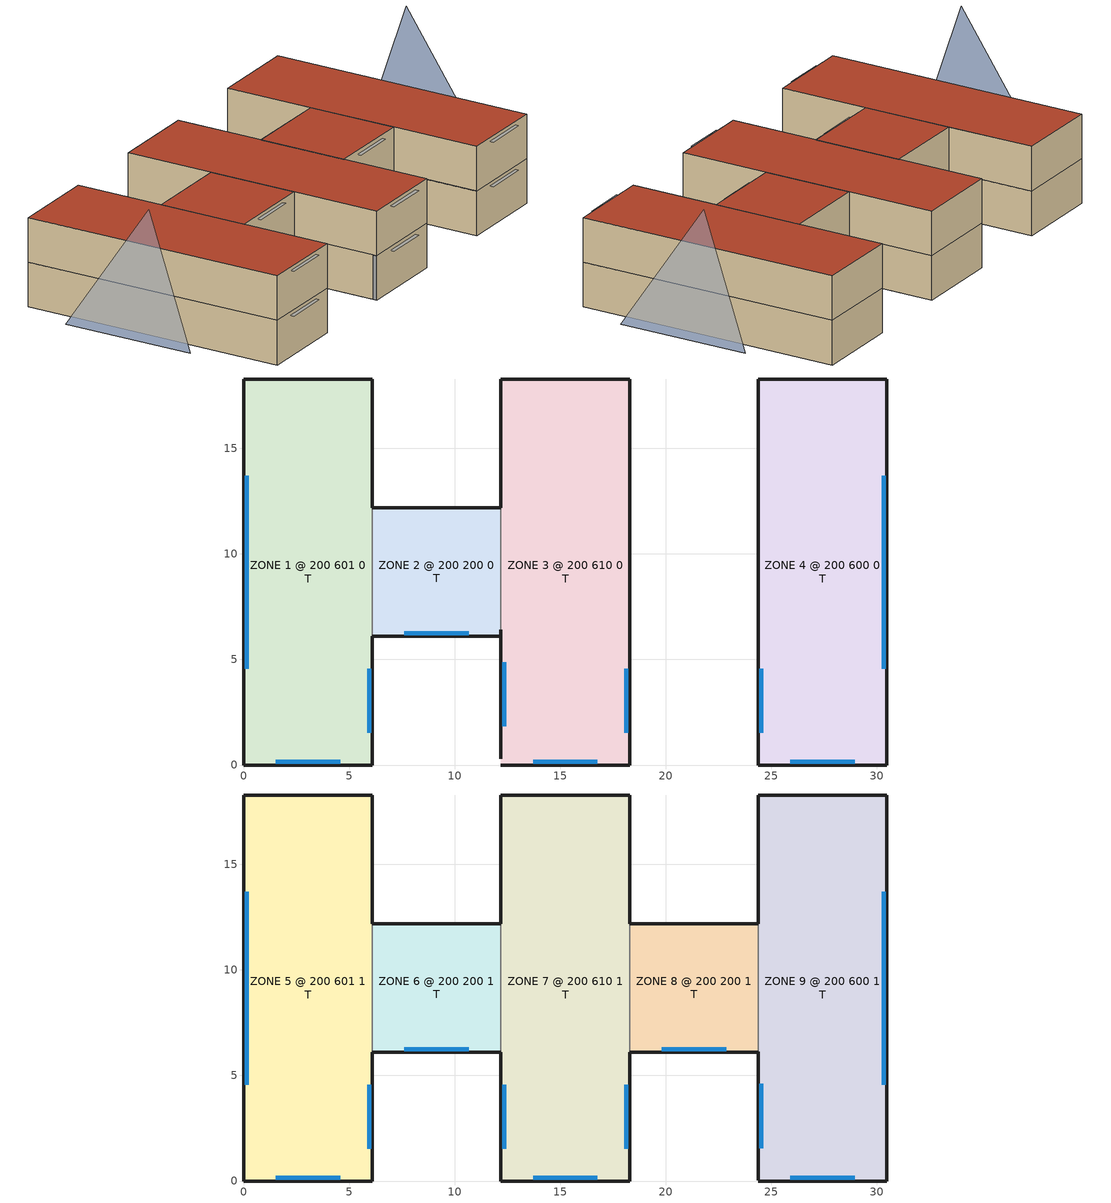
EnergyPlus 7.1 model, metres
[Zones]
ZONE 1 @ 200 601 0 T
 floor ground (SLAB FLOOR): 6.1,0 0,0 0,18.29 6.1,18.29 z0
 wall outside (EXTERIOR): 6.1,12.19 6.1,18.29 0,18.29 0,0 6.1,0 6.1,6.1 z0:3.05
 wall to ZONE 2 @ 200 200 0 T (INTERIOR): 6.1,6.1 6.1,12.19 z0:3.05
 window (SINGLE PANE HW WINDOW): 1.52,0.15 4.57,0.15 / 5.94,1.52 5.94,4.57 / 0.15,13.72 0.15,4.57 z0.3:2.74
ZONE 2 @ 200 200 0 T
 floor ground (SLAB FLOOR): 12.19,6.1 6.1,6.1 6.1,12.19 12.19,12.19 z0
 wall outside (EXTERIOR): 6.1,6.1 12.19,6.1 / 12.19,12.19 6.1,12.19 z0:3.05
 wall to ZONE 3 @ 200 610 0 T (INTERIOR): 12.19,6.1 12.19,12.19 z0:3.05
 window (SINGLE PANE HW WINDOW): 7.62,6.25 10.67,6.25 z0.3:2.74
ZONE 3 @ 200 610 0 T
 floor ground (SLAB FLOOR): 18.29,0 12.19,0 12.19,18.29 18.29,18.29 z0
 wall outside (EXTERIOR): 12.19,0 18.29,0 18.29,6.1 18.29,12.19 18.29,18.29 12.19,18.29 12.19,12.19 / 12.19,6.4 12.19,0.3 z0:3.05
 window (SINGLE PANE HW WINDOW): 13.72,0.15 16.76,0.15 / 18.14,1.52 18.14,4.57 / 12.34,4.88 12.34,1.83 z0.3:2.74
ZONE 4 @ 200 600 0 T
 floor ground (SLAB FLOOR): 30.48,0 24.38,0 24.38,18.29 30.48,18.29 z0
 wall outside (EXTERIOR): 24.38,0 30.48,0 30.48,18.29 24.38,18.29 24.38,12.19 24.38,6.1 24.38,0 z0:3.05
 window (SINGLE PANE HW WINDOW): 25.91,0.15 28.96,0.15 / 30.33,4.57 30.33,13.72 / 24.54,4.57 24.54,1.52 z0.3:2.74
ZONE 5 @ 200 601 1 T
 floor to ZONE 1 @ 200 601 0 T (FLOOR): 6.1,0 0,0 0,18.29 6.1,18.29 z3.05
 wall outside (EXTERIOR): 6.1,12.19 6.1,18.29 0,18.29 0,0 6.1,0 6.1,6.1 z3.05:6.1
 wall to ZONE 6 @ 200 200 1 T (INTERIOR): 6.1,6.1 6.1,12.22 z3.05:6.1
 window (SINGLE PANE HW WINDOW): 1.52,0.15 4.57,0.15 / 5.94,1.52 5.94,4.57 / 0.15,13.72 0.15,4.57 z3.35:5.79
 roof outside (ROOF31): 0,18.29 0,0 6.1,0 6.1,18.29 z6.1
ZONE 6 @ 200 200 1 T
 floor to ZONE 2 @ 200 200 0 T (FLOOR): 12.19,6.1 6.1,6.1 6.1,12.19 12.19,12.19 z3.05
 wall outside (EXTERIOR): 6.1,6.1 12.19,6.1 / 12.19,12.19 6.1,12.19 z3.05:6.1
 wall to ZONE 7 @ 200 610 1 T (INTERIOR): 12.19,6.1 12.19,12.19 z3.05:6.1
 window (SINGLE PANE HW WINDOW): 7.62,6.25 10.67,6.25 z3.35:5.79
 roof outside (ROOF31): 6.1,12.19 6.1,6.1 12.19,6.1 12.19,12.19 z6.1
ZONE 7 @ 200 610 1 T
 floor to ZONE 3 @ 200 610 0 T (FLOOR): 18.29,0 12.19,0 12.19,18.29 18.29,18.29 z3.05
 wall outside (EXTERIOR): 18.29,12.19 18.29,18.29 12.19,18.29 12.19,12.19 / 12.19,6.1 12.19,0 18.29,0 18.29,6.1 z3.05:6.1
 wall to ZONE 8 @ 200 200 1 T (INTERIOR): 18.29,6.1 18.29,12.19 z3.05:6.1
 window (SINGLE PANE HW WINDOW): 13.72,0.15 16.76,0.15 / 18.14,1.52 18.14,4.57 / 12.34,4.57 12.34,1.52 z3.35:5.79
 roof outside (ROOF31): 12.19,18.29 12.19,0 18.29,0 18.29,18.29 z6.1
ZONE 8 @ 200 200 1 T
 floor outside (FLOOR32): 24.38,6.1 18.29,6.1 18.29,12.19 24.38,12.19 z3.05
 wall outside (EXTERIOR): 18.29,6.1 24.38,6.1 / 24.38,12.19 18.29,12.19 z3.05:6.1
 wall to ZONE 9 @ 200 600 1 T (INTERIOR): 24.38,6.1 24.38,12.19 z3.05:6.1
 window (SINGLE PANE HW WINDOW): 19.81,6.25 22.86,6.25 z3.35:5.79
 roof outside (ROOF31): 18.29,12.19 18.29,6.1 24.38,6.1 24.38,12.19 z6.1
ZONE 9 @ 200 600 1 T
 floor to ZONE 4 @ 200 600 0 T (FLOOR): 30.48,0 24.38,0 24.38,18.29 30.48,18.29 z3.05
 wall outside (EXTERIOR): 24.38,0 30.48,0 30.48,18.29 24.38,18.29 24.38,12.19 / 24.38,6.13 24.38,0.03 z3.05:6.1
 window (SINGLE PANE HW WINDOW): 25.91,0.15 28.96,0.15 / 30.33,4.57 30.33,13.72 / 24.54,4.6 24.54,1.55 z3.35:5.79
 roof outside (ROOF31): 24.38,18.29 24.38,0 30.48,0 30.48,18.29 z6.1
shading: 33.53,10.67,10.06 33.53,13.72,0.91 33.53,4.57,0.91; -3.05,7.62,10.06 -3.05,4.57,0.91 -3.05,13.72,0.91; 1.52,-0.3 1.52,0 4.57,0 4.57,-0.3 z2.87; 7.62,5.79 7.62,6.1 10.67,6.1 10.67,5.79 z2.87; 13.72,-0.3 13.72,0 16.76,0 16.76,-0.3 z2.87; 25.91,-0.3 25.91,0 28.96,0 28.96,-0.3 z2.87; 1.52,-0.3 1.52,0 4.57,0 4.57,-0.3 z5.91; 7.62,5.79 7.62,6.1 10.67,6.1 10.67,5.79 z5.91; 13.72,-0.3 13.72,0 16.76,0 16.76,-0.3 z5.91; 19.81,5.79 19.81,6.1 22.86,6.1 22.86,5.79 z5.88; 25.91,-0.3 25.91,0 28.96,0 28.96,-0.3 z5.91
[Building]
BUILDING WITH MANY SHADING EFFECTS: North Axis {deg}=0; Terrain=Suburbs; Loads Convergence Tolerance Value=0.04; Temperature Convergence Tolerance Value {deltaC}=0.4; Solar Distribution=FullInteriorAndExterior; Maximum Number of Warmup Days=25; Minimum Number of Warmup Days=6
[Site:Location]
PHOENIX_AZ_USA_WMO_722780: Latitude {deg}=33.42; Longitude {deg}=-112.02; Time Zone {hr}=-7; Elevation {m}=339
[SizingPeriod:DesignDay] Day of Month=21; Humidity Condition Type=Wetbulb; Barometric Pressure {Pa}=97318; Rain Indicator=No; Snow Indicator=No; Daylight Saving Time Indicator=No; Solar Model Indicator=ASHRAEClearSky; Sky Clearness=1
Name | Month | Day Type | Maximum Dry-Bulb Temperature {C} | Daily Dry-Bulb Temperature Range {deltaC} | Wetbulb or DewPoint at Maximum Dry-Bulb {C} | Wind Speed {m/s} | Wind Direction {deg}
PHOENIX Ann Htg 99.6% Condns DB with Sun | 12 | WinterDesignDay | 2.9 | 0 | 2.9 | 2 | 120
PHOENIX Ann Clg .4% Condns DB=>MWB | 7 | SummerDesignDay | 43.4 | 12.3 | 21.1 | 4.1 | 270
[Site:GroundTemperature:BuildingSurface]
19.97, 19.99, 20.03, 20.03, 19.88, 19.7, 19.61, 20.05, 19.99, 19.98, 20.08, 20.05
[Material] Thermal Absorptance=0.9
Name | Roughness | Thickness {m} | Conductivity {W/m-K} | Density {kg/m3} | Specific Heat {J/kg-K} | Solar Absorptance | Visible Absorptance
A2 - 4 IN DENSE FACE BRICK | Rough | 0.101498 | 1.245296 | 2082.4 | 920.48 | 0.93 | 0.93
B3 - 2 IN INSULATION | VeryRough | 0.0509016 | 0.0432394 | 32.03693 | 836.8 | 0.5 | 0.5
C2 - 4 IN LW CONCRETE BLOCK | MediumRough | 0.101498 | 0.380507 | 608.7016 | 836.8 | 0.65 | 0.65
E1 - 3 / 4 IN PLASTER OR GYP BOARD | Smooth | 0.01905 | 0.726422 | 1601.846 | 836.8 | 0.92 | 0.92
C7 - 8 IN LW CONCRETE BLOCK | Rough | 0.203302 | 0.570761 | 608.7016 | 836.8 | 0.65 | 0.65
CONCRETE - SAND AND GRAVEL 4 IN | MediumRough | 0.101498 | 1.729577 | 2242.585 | 836.8 | 0.6 | 0.6
C5 - 4 IN HW CONCRETE | MediumRough | 0.101498 | 1.729577 | 2242.585 | 836.8 | 0.65 | 0.65
E5 - ACOUSTIC TILE | MediumSmooth | 0.01905 | 0.0605352 | 480.5539 | 836.8 | 0.32 | 0.32
E2 - 1 / 2 IN SLAG OR STONE | Rough | 0.0127102 | 1.435549 | 881.0155 | 1673.6 | 0.55 | 0.55
E3 - 3 / 8 IN FELT AND MEMBRANE | Rough | 0.00954024 | 0.190253 | 1121.292 | 1673.6 | 0.75 | 0.75
B6 - 2 IN DENSE INSULATION | VeryRough | 0.0509016 | 0.0432394 | 91.30524 | 836.8 | 0.5 | 0.5
C12 - 2 IN HW CONCRETE | MediumRough | 0.0509016 | 1.729577 | 2242.585 | 836.8 | 0.65 | 0.65
[WindowMaterial:Glazing]
GLASS - CLEAR PLATE 1 / 4 IN: Optical Data Type=SpectralAverage; Thickness {m}=0.006; Solar Transmittance at Normal Incidence=0.775; Front Side Solar Reflectance at Normal Incidence=0.071; Back Side Solar Reflectance at Normal Incidence=0.071; Visible Transmittance at Normal Incidence=0.881; Front Side Visible Reflectance at Normal Incidence=0.08; Back Side Visible Reflectance at Normal Incidence=0.08; Infrared Transmittance at Normal Incidence=0; Front Side Infrared Hemispherical Emissivity=0.84; Back Side Infrared Hemispherical Emissivity=0.84; Conductivity {W/m-K}=0.9
[Material:AirGap]
E4 - CEILING AIRSPACE: Thermal Resistance {m2-K/W}=0.176228
[Construction]
EXTERIOR: A2 - 4 IN DENSE FACE BRICK, B3 - 2 IN INSULATION, C2 - 4 IN LW CONCRETE BLOCK, E1 - 3 / 4 IN PLASTER OR GYP BOARD
SINGLE PANE HW WINDOW: GLASS - CLEAR PLATE 1 / 4 IN
INTERIOR: C7 - 8 IN LW CONCRETE BLOCK
SLAB FLOOR: CONCRETE - SAND AND GRAVEL 4 IN
FLOOR: E5 - ACOUSTIC TILE, E4 - CEILING AIRSPACE, C5 - 4 IN HW CONCRETE
ROOF31: E2 - 1 / 2 IN SLAG OR STONE, E3 - 3 / 8 IN FELT AND MEMBRANE, B6 - 2 IN DENSE INSULATION, C12 - 2 IN HW CONCRETE
FLOOR32: C5 - 4 IN HW CONCRETE
[Zone] Type=1; Multiplier=1; Ceiling Height {m}=autocalculate; Volume {m3}=autocalculate
ZONE 1 @ 200 601 0 T; ZONE 2 @ 200 200 0 T; ZONE 3 @ 200 610 0 T; ZONE 4 @ 200 600 0 T; ZONE 5 @ 200 601 1 T; ZONE 6 @ 200 200 1 T; ZONE 7 @ 200 610 1 T; ZONE 8 @ 200 200 1 T; ZONE 9 @ 200 600 1 T
[ZoneInfiltration:DesignFlowRate] Schedule=CONSTANT; Design Flow Rate Calculation Method=flow/zone; Constant Term Coefficient=0.606; Temperature Term Coefficient=0.03636; Velocity Term Coefficient=0.117717; Velocity Squared Term Coefficient=0
Name | Zone or ZoneList | Design Flow Rate {m3/s}
ZONE 1 @ 200 601 0 T Infil 1 | ZONE 1 @ 200 601 0 T | 0.283168
ZONE 2 @ 200 200 0 T Infil 1 | ZONE 2 @ 200 200 0 T | 0.0943895
ZONE 3 @ 200 610 0 T Infil 1 | ZONE 3 @ 200 610 0 T | 0.283168
ZONE 4 @ 200 600 0 T Infil 1 | ZONE 4 @ 200 600 0 T | 0.283168
ZONE 5 @ 200 601 1 T Infil 1 | ZONE 5 @ 200 601 1 T | 0.283168
ZONE 6 @ 200 200 1 T Infil 1 | ZONE 6 @ 200 200 1 T | 0.0943895
ZONE 7 @ 200 610 1 T Infil 1 | ZONE 7 @ 200 610 1 T | 0.283168
ZONE 8 @ 200 200 1 T Infil 1 | ZONE 8 @ 200 200 1 T | 0.0943895
ZONE 9 @ 200 600 1 T Infil 1 | ZONE 9 @ 200 600 1 T | 0.283168
[ZoneControl:Thermostat] Control Type Schedule=Zone Control Type Schedule
Name | Zone or ZoneList | Control 1
ZONE 1 @ 200 601 0 T CONTROLS | ZONE 1 @ 200 601 0 T | ZONE 1 @ 200 601 0 T SETPOINTS
ZONE 2 @ 200 200 0 T CONTROLS | ZONE 2 @ 200 200 0 T | ZONE 2 @ 200 200 0 T SETPOINTS
ZONE 3 @ 200 610 0 T CONTROLS | ZONE 3 @ 200 610 0 T | ZONE 3 @ 200 610 0 T SETPOINTS
ZONE 4 @ 200 600 0 T CONTROLS | ZONE 4 @ 200 600 0 T | ZONE 4 @ 200 600 0 T SETPOINTS
ZONE 5 @ 200 601 1 T CONTROLS | ZONE 5 @ 200 601 1 T | ZONE 5 @ 200 601 1 T SETPOINTS
ZONE 6 @ 200 200 1 T CONTROLS | ZONE 6 @ 200 200 1 T | ZONE 6 @ 200 200 1 T SETPOINTS
ZONE 7 @ 200 610 1 T CONTROLS | ZONE 7 @ 200 610 1 T | ZONE 7 @ 200 610 1 T SETPOINTS
ZONE 8 @ 200 200 1 T CONTROLS | ZONE 8 @ 200 200 1 T | ZONE 8 @ 200 200 1 T SETPOINTS
ZONE 9 @ 200 600 1 T CONTROLS | ZONE 9 @ 200 600 1 T | ZONE 9 @ 200 600 1 T SETPOINTS
[ThermostatSetpoint:DualSetpoint]
Name | Heating Setpoint Temperature Schedule | Cooling Setpoint Temperature Schedule
ZONE 1 @ 200 601 0 T SETPOINTS | ZONE 1 @ 200 601 0 T Heating Setpoints | ZONE 1 @ 200 601 0 T Cooling Setpoints
ZONE 2 @ 200 200 0 T SETPOINTS | ZONE 2 @ 200 200 0 T Heating Setpoints | ZONE 2 @ 200 200 0 T Cooling Setpoints
ZONE 3 @ 200 610 0 T SETPOINTS | ZONE 3 @ 200 610 0 T Heating Setpoints | ZONE 3 @ 200 610 0 T Cooling Setpoints
ZONE 4 @ 200 600 0 T SETPOINTS | ZONE 4 @ 200 600 0 T Heating Setpoints | ZONE 4 @ 200 600 0 T Cooling Setpoints
ZONE 5 @ 200 601 1 T SETPOINTS | ZONE 5 @ 200 601 1 T Heating Setpoints | ZONE 5 @ 200 601 1 T Cooling Setpoints
ZONE 6 @ 200 200 1 T SETPOINTS | ZONE 6 @ 200 200 1 T Heating Setpoints | ZONE 6 @ 200 200 1 T Cooling Setpoints
ZONE 7 @ 200 610 1 T SETPOINTS | ZONE 7 @ 200 610 1 T Heating Setpoints | ZONE 7 @ 200 610 1 T Cooling Setpoints
ZONE 8 @ 200 200 1 T SETPOINTS | ZONE 8 @ 200 200 1 T Heating Setpoints | ZONE 8 @ 200 200 1 T Cooling Setpoints
ZONE 9 @ 200 600 1 T SETPOINTS | ZONE 9 @ 200 600 1 T Heating Setpoints | ZONE 9 @ 200 600 1 T Cooling Setpoints
[Zone equipment]
ZONE 1 @ 200 601 0 T: ZONE 1 @ 200 601 0 T PURCHASED AIR
ZONE 2 @ 200 200 0 T: ZONE 2 @ 200 200 0 T PURCHASED AIR
ZONE 3 @ 200 610 0 T: ZONE 3 @ 200 610 0 T PURCHASED AIR
ZONE 4 @ 200 600 0 T: ZONE 4 @ 200 600 0 T PURCHASED AIR
ZONE 5 @ 200 601 1 T: ZONE 5 @ 200 601 1 T PURCHASED AIR
ZONE 6 @ 200 200 1 T: ZONE 6 @ 200 200 1 T PURCHASED AIR
ZONE 7 @ 200 610 1 T: ZONE 7 @ 200 610 1 T PURCHASED AIR
ZONE 8 @ 200 200 1 T: ZONE 8 @ 200 200 1 T PURCHASED AIR
ZONE 9 @ 200 600 1 T: ZONE 9 @ 200 600 1 T PURCHASED AIR
[ZoneHVAC:IdealLoadsAirSystem] Maximum Heating Supply Air Temperature {C}=50; Minimum Cooling Supply Air Temperature {C}=13; Maximum Heating Supply Air Humidity Ratio {kg-H2O/kg-air}=0.015; Minimum Cooling Supply Air Humidity Ratio {kg-H2O/kg-air}=0.009; Heating Limit=NoLimit; Maximum Heating Air Flow Rate {m3/s}=autosize; Cooling Limit=NoLimit; Maximum Cooling Air Flow Rate {m3/s}=autosize; Dehumidification Control Type=ConstantSupplyHumidityRatio; Humidification Control Type=ConstantSupplyHumidityRatio
ZONE 1 @ 200 601 0 T PURCHASED AIR; ZONE 2 @ 200 200 0 T PURCHASED AIR; ZONE 3 @ 200 610 0 T PURCHASED AIR; ZONE 4 @ 200 600 0 T PURCHASED AIR; ZONE 5 @ 200 601 1 T PURCHASED AIR; ZONE 6 @ 200 200 1 T PURCHASED AIR; ZONE 7 @ 200 610 1 T PURCHASED AIR; ZONE 8 @ 200 200 1 T PURCHASED AIR; ZONE 9 @ 200 600 1 T PURCHASED AIR
[Schedule:Compact]
CONSTANT: Through: 12/31, For: AllDays, Until: 24:00, 1
Zone Control Type Schedule: Through: 12/31, For: AllDays, Until: 24:00, 4
ZONE 1 @ 200 601 0 T Heating Setpoints; ZONE 2 @ 200 200 0 T Heating Setpoints; ZONE 3 @ 200 610 0 T Heating Setpoints; ZONE 4 @ 200 600 0 T Heating Setpoints; ZONE 5 @ 200 601 1 T Heating Setpoints; ZONE 6 @ 200 200 1 T Heating Setpoints; ZONE 7 @ 200 610 1 T Heating Setpoints; ZONE 8 @ 200 200 1 T Heating Setpoints; ZONE 9 @ 200 600 1 T Heating Setpoints: Through: 12/31, For: AllDays, Until: 24:00, 20
ZONE 1 @ 200 601 0 T Cooling Setpoints; ZONE 2 @ 200 200 0 T Cooling Setpoints; ZONE 3 @ 200 610 0 T Cooling Setpoints; ZONE 4 @ 200 600 0 T Cooling Setpoints; ZONE 5 @ 200 601 1 T Cooling Setpoints; ZONE 6 @ 200 200 1 T Cooling Setpoints; ZONE 7 @ 200 610 1 T Cooling Setpoints; ZONE 8 @ 200 200 1 T Cooling Setpoints; ZONE 9 @ 200 600 1 T Cooling Setpoints: Through: 12/31, For: AllDays, Until: 24:00, 25.6
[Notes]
SolarShadingTest.idf
Basic file description:  2 story building divided into 9 zones, overhangs, reveal,
Highlights:              Test of shading effects for EnergyPlus.
Simulation Location/Run: PHOENIX_AZ_USA_WMO_722780, 2 design days, 1 run periods.
Run Control executes the run periods using the weather file
Location:                Phoenix, AZ (could be anywhere)
Design Days:             PHOENIX_AZ_USA Annual Heating 99.6%, MaxDB=2.9°C  (Winter design day has solar)
PHOENIX_AZ_USA Annual Cooling (DB=>MWB) .4%, MaxDB=43.4°C MWB=21.1°C
Run Period (Weather File): 1/1 through 12/31, PHOENIX_AZ_USA TMY2
Run Control:             No Zone and System sizing.  Runs design days and weather period.
Building: Fictional 9 zone building.  This building has detached shading, reveals,
self-shading, windows, and interzone surfaces.
Floor Area:        780.4 m2
Number of Stories: 2
Zone Description Details:
(tree) +   |         |         |         |         |         |    + (tree)
Internal gains description:     Infiltration uses default coefficients.
Interzone Surfaces:             Yes
Internal Mass:                  No
People:                         None
Lights:                         None
Windows:                        Single Pane Windows (1/4 inch glass)
Doors:                          None
Detached Shading:               Yes, two trees, east and west, non-seasonal transmittance.
Daylight:                       None
Natural Ventilation:            None
Compact Schedules:              Yes
Solar Distribution:             FullInteriorAndExterior
HVAC:                           Purchased Air
Zonal Equipment:                None
Central Air Handling Equipment: None
System Equipment Autosize:      None
Purchased Cooling:              None
Purchased Heating:              None
Coils:                          None
Pumps:                          None
Boilers:                        None
Chillers:                       None
Standard Reports:               None
Timestep or Hourly Variables:   Hourly and RunPeriod
Time bins Report:               None
HTML Report:                    None
Environmental Emissions:        None
Utility Tariffs:                None
WMO=722780 Time Zone=NAZ        (GMT-07:00) Arizona
Data Source=ASHRAE 2005 Annual Design Conditions
Using Design Conditions from "Climate Design Data 2005 ASHRAE Handbook"
PHOENIX_AZ_USA Extreme Annual Wind Speeds, 1%=8.3m/s, 2.5%=7.2m/s, 5%=5.9m/s
PHOENIX_AZ_USA Extreme Annual Temperatures, Max Drybulb=45.8°C Min Drybulb=0.4°C
PHOENIX_AZ_USA Annual Heating Design Conditions Wind Speed=2m/s Wind Dir=120
Coldest Month=December
PHOENIX_AZ_USA Annual Heating 99.6%, MaxDB=2.9°C
